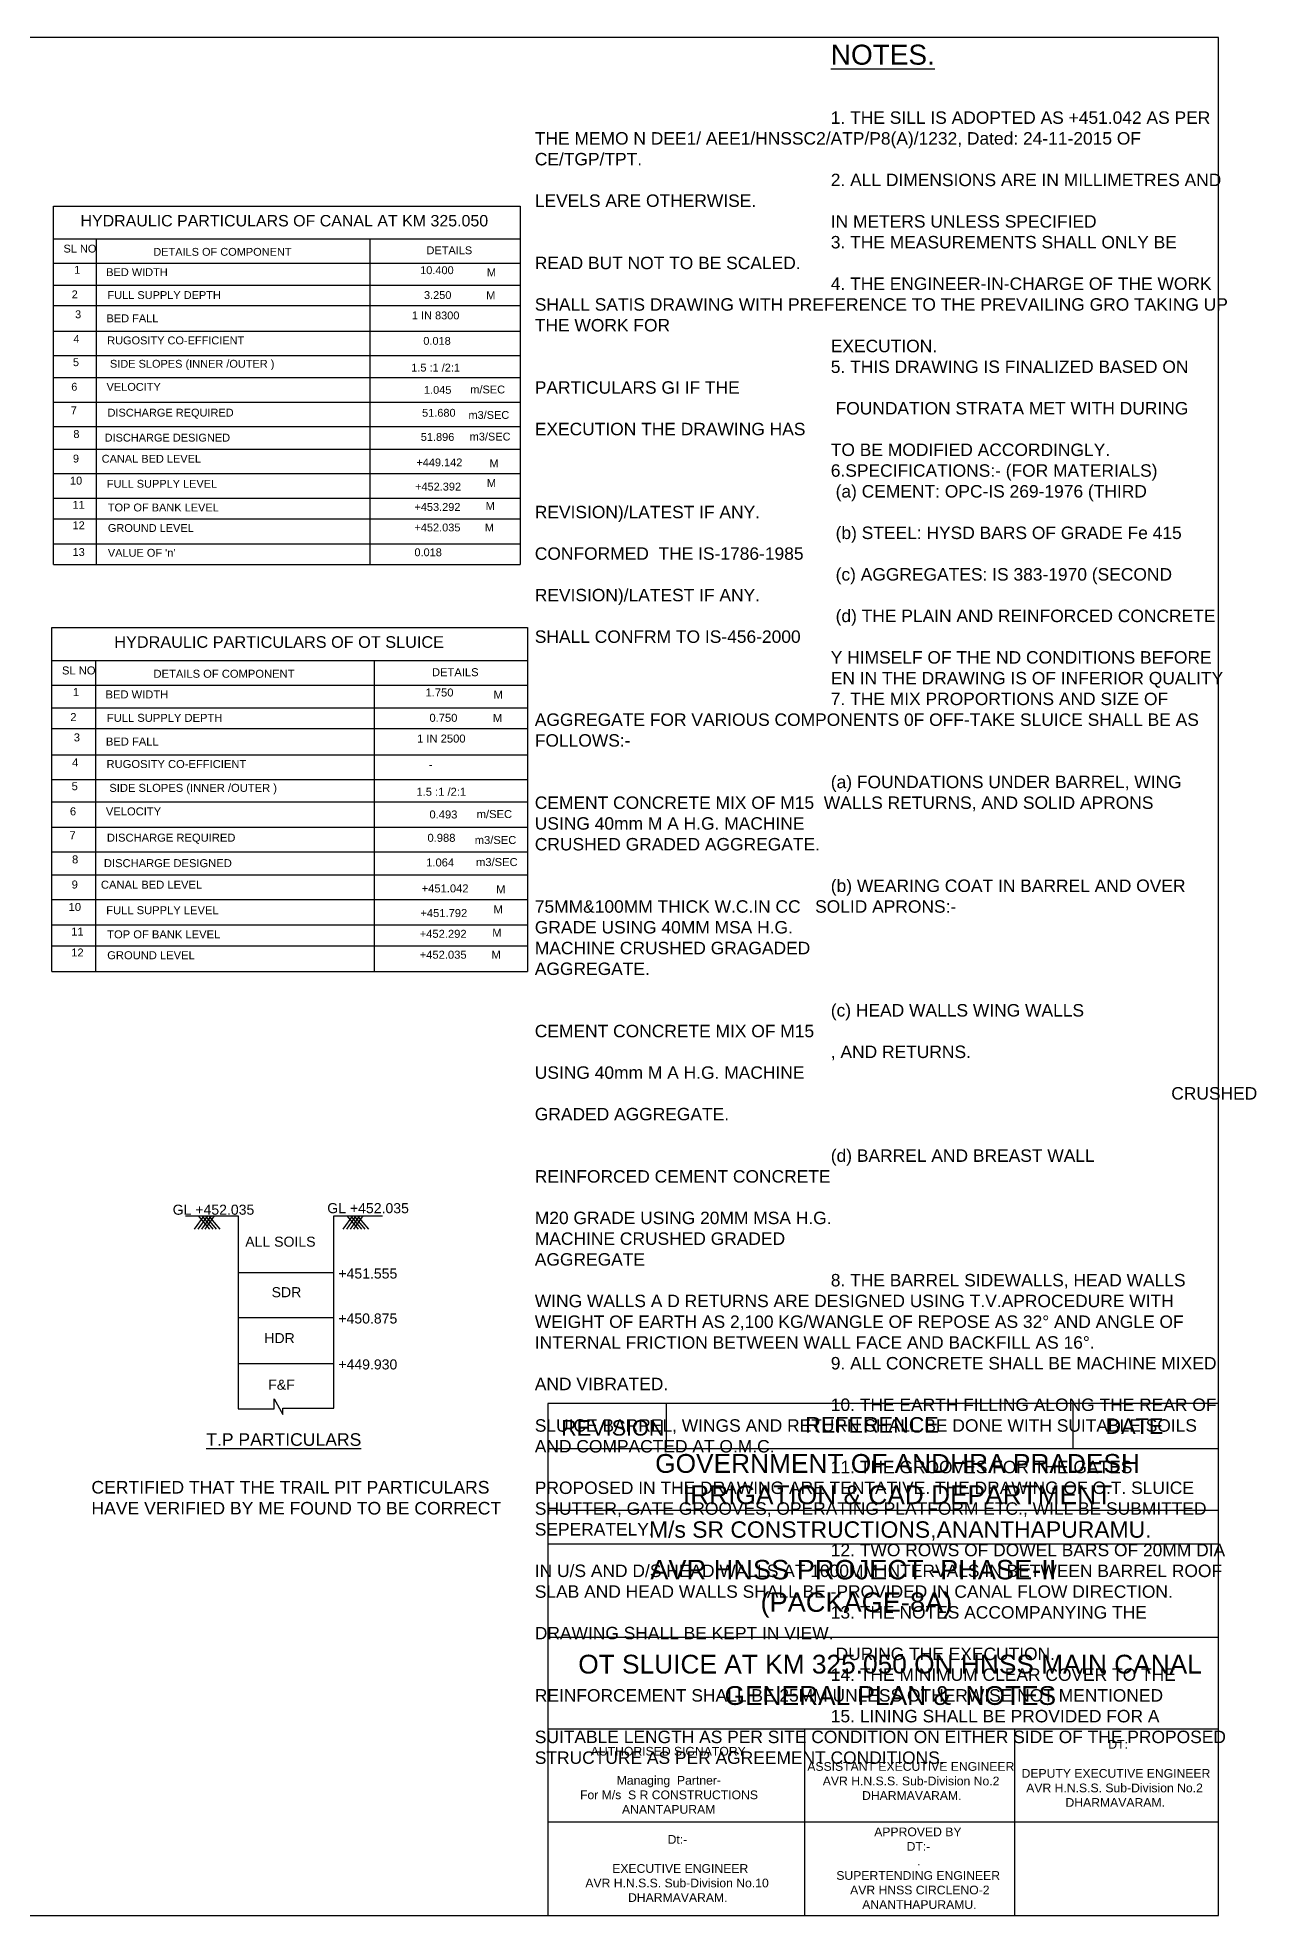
# Model space of a CAD drawing. Header units: millimetres. Extents: x 5124 to 6568637, y 2311 to 91879094.
# Drawn here: x 3759430 to 3775785, y 45930580 to 45955780 of the extents above; entities that cross this region are included whole.
import ezdxf

# ---------------------------------------------------------------- set-up
doc = ezdxf.new("R2010")
doc.units = ezdxf.units.MM
doc.header["$MEASUREMENT"] = 0
for name, color, linetype in [('DIMENSION', 7, 'Continuous'), ('DRAWING', 7, 'Continuous'), ('TEXT', 7, 'Continuous')]:
    doc.layers.add(name, color=color, linetype=linetype)
doc.styles.get("Standard").update_dxf_attribs({"font": 'arial.ttf', "height": 120})

msp = doc.modelspace()

# ---------------------------------------------------------------- linework, layer by layer
at = {"layer": 'DRAWING'}
for p, q in [((3761413.9, 45939967.8), (3762121.2, 45939967.8)), ((3762121.2, 45939967.8), (3762121.2, 45937377.6)), ((3763404.3, 45937385.5), (3763404.3, 45939967.8)), ((3763404.3, 45939967.8), (3764059.3, 45939967.8)), ((3762605.3, 45937377.6), (3762605.3, 45937513.1)), ((3762605.3, 45937513.1), (3762720.6, 45937300.6)), ((3762121.2, 45937377.6), (3762605.3, 45937377.6)), ((3762720.6, 45937300.6), (3762720.6, 45937385.5)), ((3762720.6, 45937385.5), (3763404.3, 45937385.5))]:
    msp.add_line(p, q, dxfattribs=at)
at = {"layer": 'DRAWING', "linetype": 'Continuous'}
msp.add_lwpolyline([(3775277.5, 45955779.5), (3738032, 45955779.5), (3738032, 45930580), (3775277.5, 45930580)], close=True, dxfattribs=at)
at = {"layer": 'DRAWING'}
for points in [[(3761659.6, 45939967.8), (3761532, 45939790.1)], [(3761708.2, 45939967.8), (3761580.6, 45939790.1)], [(3761587.1, 45939967.8), (3761737.2, 45939787.8)], [(3761757.4, 45939967.8), (3761629.8, 45939790.1)], [(3761632.6, 45939967.8), (3761782.7, 45939787.8)], [(3761801.3, 45939967.8), (3761673.7, 45939790.1)], [(3761678.2, 45939967.8), (3761828.3, 45939787.8)], [(3761725.4, 45939967.8), (3761875.5, 45939787.8)], [(3763653.9, 45939967.8), (3763526.3, 45939790.1)], [(3763702.6, 45939967.8), (3763574.9, 45939790.1)], [(3763581.4, 45939967.8), (3763731.5, 45939787.8)], [(3763751.8, 45939967.8), (3763624.1, 45939790.1)], [(3763626.9, 45939967.8), (3763777.1, 45939787.8)], [(3763795.6, 45939967.8), (3763668, 45939790.1)], [(3763672.5, 45939967.8), (3763822.6, 45939787.8)], [(3763719.7, 45939967.8), (3763869.8, 45939787.8)], [(3762121.2, 45939205.5), (3763404.3, 45939205.5)], [(3762121.2, 45938602), (3763404.3, 45938602)], [(3762121.2, 45937985.8), (3763404.3, 45937985.8)]]:
    msp.add_lwpolyline(points, dxfattribs=at)
at = {"layer": 'TEXT'}
for points in [[(3759644.1, 45948709.9), (3759644.1, 45953515), (3765905.5, 45953515)], [(3765905.5, 45953515), (3765905.5, 45948709.9)], [(3759644.1, 45953076.6), (3765905.5, 45953076.6)], [(3760221.8, 45948709.9), (3760221.8, 45953070.8)], [(3763893.1, 45948709.9), (3763893.1, 45953076.6)], [(3759644.1, 45952752.3), (3765905.5, 45952752.3)], [(3759644.1, 45952457.4), (3765905.5, 45952457.4)], [(3759644.1, 45952182.3), (3765905.5, 45952182.3)], [(3759644.1, 45951838.3), (3765905.5, 45951838.3)], [(3759644.1, 45951513.9), (3765905.5, 45951513.9)], [(3759644.1, 45951219.1), (3765905.5, 45951219.1)], [(3759644.1, 45950885), (3765905.5, 45950885)], [(3759644.1, 45950560.6), (3765905.5, 45950560.6)], [(3759644.1, 45950256), (3765905.5, 45950256)], [(3759644.1, 45949931.6), (3765905.5, 45949931.6)], [(3759644.1, 45949597.5), (3765905.5, 45949597.5)], [(3759644.1, 45949322.3), (3765905.5, 45949322.3)], [(3759644.1, 45948985.1), (3765905.5, 45948985.1)], [(3759644.1, 45948709.9), (3765905.5, 45948709.9)], [(3759621.2, 45943247.7), (3759621.2, 45947865.1), (3766003.5, 45947865.1)], [(3766003.5, 45947865.1), (3766003.5, 45943247.7)], [(3759621.2, 45947418.2), (3766003.5, 45947418.2)], [(3760210.1, 45943247.7), (3760210.1, 45947412.3)], [(3763952.3, 45943247.7), (3763952.3, 45947418.2)], [(3759621.2, 45947087.6), (3766003.5, 45947087.6)], [(3759621.2, 45946787.1), (3766003.5, 45946787.1)], [(3759621.2, 45946506.6), (3766003.5, 45946506.6)], [(3759621.2, 45946156), (3766003.5, 45946156)], [(3759621.2, 45945825.4), (3766003.5, 45945825.4)], [(3759621.2, 45945524.9), (3766003.5, 45945524.9)], [(3759621.2, 45945184.3), (3766003.5, 45945184.3)], [(3759621.2, 45944853.7), (3766003.5, 45944853.7)], [(3759621.2, 45944543.1), (3766003.5, 45944543.1)], [(3759621.2, 45944212.5), (3766003.5, 45944212.5)], [(3759621.2, 45943871.9), (3766003.5, 45943871.9)], [(3759621.2, 45943591.4), (3766003.5, 45943591.4)], [(3759621.2, 45943247.7), (3766003.5, 45943247.7)]]:
    msp.add_lwpolyline(points, dxfattribs=at)
at = {"layer": 'TEXT', "linetype": 'Continuous'}
msp.add_lwpolyline([(3775277.5, 45937448.5), (3766279, 45937448.5), (3766279, 45930580), (3775277.5, 45930580)], close=True, dxfattribs=at)
for points in [[(3767866.6, 45937448.5), (3767866.6, 45936839.9)], [(3773322.9, 45937448.5), (3773322.9, 45936839.9)], [(3775277.5, 45936839.9), (3766279, 45936839.9)], [(3775277.5, 45936012.3), (3766279, 45936012.3)], [(3775277.5, 45935561.8), (3766279, 45935561.8)], [(3775277.5, 45934309), (3766279, 45934309)], [(3775277.5, 45933077.8), (3766279, 45933077.8)], [(3769719.4, 45933077.8), (3769719.4, 45930580)], [(3772539.4, 45933077.8), (3772539.4, 45930580)], [(3775277.5, 45931831.9), (3766279, 45931831.9)]]:
    msp.add_lwpolyline(points, dxfattribs=at)

# ---------------------------------------------------------------- texts
at = {"layer": 'DIMENSION', "char_height": 134.94, "width": 1087.684, "attachment_point": 1}
for s, insert in [('GL +452.035', (3761242.9, 45940117.7)), ('GL +452.035', (3763317.3, 45940138.5)), ('HDR', (3762472.4, 45938394.6)), ('F&F', (3762525.3, 45937769.7))]:
    msp.add_mtext(s, dxfattribs=dict(at, insert=insert))
at = {"layer": 'DRAWING', "char_height": 134.94, "attachment_point": 1}
for s, insert, width in [('ALL SOILS', (3762216.9, 45939688.7), 1087.684), ('+451.555', (3763465.7, 45939261.5), 783.838), ('SDR', (3762570.8, 45939011), 1087.684), ('+450.875', (3763465.7, 45938658), 783.838), ('+449.930', (3763465.7, 45938041.8), 783.838)]:
    msp.add_mtext(s, dxfattribs=dict(at, insert=insert, width=width))
at = {"layer": 'TEXT'}
for s, height, p in [('HYDRAULIC PARTICULARS OF CANAL AT KM 325.050', 153.194, (3760005.9, 45953245.2)), ('SL NO', 105.32, (3759777.7, 45952894.9)), ('DETAILS OF COMPONENT ', 105.321, (3760982.6, 45952851.4)), ('DETAILS ', 105.32, (3764649, 45952871.9)), ('1', 105.3, (3759921.7, 45952610.7)), ('BED WIDTH ', 105.32, (3760351.1, 45952579.4)), ('10.400', 105.32, (3764563.6, 45952604.6)), ('M', 105.3, (3765459.3, 45952575.6)), ('2', 105.3, (3759887.5, 45952280.7)), ('FULL SUPPLY DEPTH ', 105.321, (3760368.6, 45952271.1)), ('3.250', 105.32, (3764614.9, 45952271.5)), ('M', 105.3, (3765450.7, 45952268.1)), ('3', 105.3, (3759933, 45952013.3)), ('BED FALL ', 105.32, (3760355.7, 45951959.2)), ('1 IN 8300', 105.32, (3764452.5, 45951998.2)), ('4', 105.3, (3759910.3, 45951683.4)), ('RUGOSITY CO-EFFICIENT ', 105.321, (3760364.4, 45951662.8)), ('0.018', 105.32, (3764606.3, 45951656.6)), ('5', 105.3, (3759904.6, 45951370.5)), (' SIDE SLOPES (INNER /OUTER )', 105.321, (3760360, 45951349)), ('1.5 :1 /2:1', 105.321, (3764443.9, 45951298)), ('6', 105.3, (3759881.8, 45951040.5)), ('VELOCITY ', 105.32, (3760355.7, 45951039.5)), ('1.045', 105.32, (3764614.9, 45950999)), ('m/SEC', 105.32, (3765237, 45951004.2)), ('7', 105.3, (3759876.2, 45950725.6)), ('DISCHARGE REQUIRED ', 105.321, (3760368.8, 45950693.6)), ('51.680', 105.32, (3764589.2, 45950691.6)), ('m3/SEC', 105.32, (3765211.4, 45950662.5)), ('8', 105.3, (3759910.4, 45950407)), ('DISCHARGE DESIGNED ', 105.321, (3760329.6, 45950357.9)), ('51.896', 105.32, (3764572.2, 45950367.1)), ('m3/SEC', 105.32, (3765228.5, 45950372.2)), ('9', 105.3, (3759904.7, 45950077.1)), ('CANAL BED LEVEL ', 105.321, (3760290.3, 45950074.6)), ('+449.142', 105.32, (3764512.3, 45950025.5)), ('M', 105.3, (3765493.5, 45950013.5)), ('10', 105.32, (3759864.9, 45949781.2)), ('FULL SUPPLY LEVEL ', 105.321, (3760360.1, 45949738.9)), ('+452.392', 105.32, (3764495.2, 45949700.9)), ('M', 105.3, (3765459.3, 45949748.7)), ('11', 105.32, (3759899, 45949456.9)), ('TOP OF BANK LEVEL ', 105.321, (3760373.2, 45949420.7)), ('+453.292', 105.32, (3764486.7, 45949427.6)), ('M', 105.3, (3765442.2, 45949441.3)), ('12', 105.32, (3759899, 45949181.8)), ('GROUND LEVEL ', 105.321, (3760373.2, 45949145.5)), ('+452.035        M', 105.321, (3764486.7, 45949152.5)), ('13', 105.32, (3759899, 45948822.8)), ("VALUE OF 'n'", 105.321, (3760373.2, 45948812.5)), ('0.018', 105.32, (3764486.7, 45948819.4)), ('HYDRAULIC PARTICULARS OF OT SLUICE', 156.151, (3760459.6, 45947590.1)), ('SL NO', 107.35, (3759757.4, 45947233)), ('DETAILS OF COMPONENT ', 107.354, (3760985.6, 45947188.7)), ('DETAILS ', 107.35, (3764722.7, 45947209.6)), ('1', 107.4, (3759904.2, 45946943.3)), ('BED WIDTH ', 107.35, (3760341.9, 45946911.4)), ('1.750', 107.35, (3764635.7, 45946937.1)), ('M', 107.4, (3765548.7, 45946907.5)), ('2', 107.4, (3759869.3, 45946607)), ('FULL SUPPLY DEPTH ', 107.354, (3760359.7, 45946597.1)), ('0.750', 107.35, (3764688, 45946597.6)), ('M', 107.4, (3765539.9, 45946594.1)), ('3', 107.4, (3759915.8, 45946334.4)), ('BED FALL ', 107.35, (3760346.5, 45946279.3)), ('1 IN 2500', 107.35, (3764522.4, 45946319)), ('4', 107.4, (3759892.6, 45945998.1)), ('RUGOSITY CO-EFFICIENT ', 107.354, (3760355.4, 45945977.2)), ('-', 107.4, (3764679.3, 45945970.8)), ('5', 107.4, (3759886.7, 45945679.1)), (' SIDE SLOPES (INNER /OUTER )', 107.354, (3760351, 45945657.3)), ('1.5 :1 /2:1', 107.354, (3764513.7, 45945605.2)), ('6', 107.4, (3759863.5, 45945342.8)), ('VELOCITY ', 107.35, (3760346.5, 45945341.8)), ('0.493', 107.35, (3764688, 45945300.6)), ('m/SEC', 107.35, (3765322.1, 45945305.8)), ('7', 107.4, (3759857.9, 45945021.9)), ('DISCHARGE REQUIRED ', 107.354, (3760360, 45944989.2)), ('0.988', 107.35, (3764661.8, 45944987.2)), ('m3/SEC', 107.35, (3765296, 45944957.6)), ('8', 107.4, (3759892.7, 45944697.1)), ('DISCHARGE DESIGNED ', 107.354, (3760320, 45944647)), ('1.064', 107.35, (3764644.4, 45944656.4)), ('m3/SEC', 107.35, (3765313.4, 45944661.6)), ('9', 107.4, (3759886.9, 45944360.8)), ('CANAL BED LEVEL ', 107.354, (3760279.9, 45944358.2)), ('+451.042', 107.35, (3764583.4, 45944308.2)), ('M', 107.4, (3765583.5, 45944296)), ('10', 107.35, (3759846.3, 45944059.2)), ('FULL SUPPLY LEVEL ', 107.354, (3760351.1, 45944016.1)), ('+451.792', 107.35, (3764566, 45943977.4)), ('M', 107.4, (3765548.7, 45944026.1)), ('11', 107.35, (3759881.1, 45943728.7)), ('TOP OF BANK LEVEL ', 107.354, (3760364.4, 45943691.8)), ('+452.292', 107.35, (3764557.3, 45943698.8)), ('M', 107.4, (3765531.2, 45943712.7)), ('12', 107.35, (3759881.1, 45943448.2)), ('GROUND LEVEL ', 107.354, (3760364.4, 45943411.3)), ('+452.035        M', 107.354, (3764557.3, 45943418.3))]:
    msp.add_text(s, height=height, dxfattribs=at).set_placement(p)
at = {"layer": 'TEXT', "linetype": 'Continuous', "insert": (3766102, 45955684), "char_height": 167.1142, "width": 9278.694, "attachment_point": 1}
msp.add_mtext('\\pi3971.7;{\\H1.6069x;\\LNOTES.  \\P\\pi4639.3;\\P\\pi0;}1. THE SILL IS ADOPTED AS +451.042 AS PER THE MEMO N DEE1/ AEE1/HNSSC2/ATP/P8(A)/1232, Dated: 24-11-2015 OF CE/TGP/TPT.\\P2. ALL DIMENSIONS ARE IN MILLIMETRES AND LEVELS ARE OTHERWISE. \\PIN METERS UNLESS SPECIFIED  \\P3. THE MEASUREMENTS SHALL ONLY BE READ BUT NOT TO BE SCALED. \\P4. THE ENGINEER-IN-CHARGE OF THE WORK SHALL SATIS DRAWING WITH PREFERENCE TO THE PREVAILING GRO TAKING UP THE WORK FOR \\PEXECUTION. \\P5. THIS DRAWING IS FINALIZED BASED ON PARTICULARS GI IF THE\\P FOUNDATION STRATA MET WITH DURING EXECUTION THE DRAWING HAS \\PTO BE MODIFIED ACCORDINGLY. \\P6.SPECIFICATIONS:- (FOR MATERIALS)\\P (a) CEMENT: OPC-IS 269-1976 (THIRD REVISION)/LATEST IF ANY.\\P (b) STEEL: HYSD BARS OF GRADE Fe 415 CONFORMED  THE IS-1786-1985  \\P (c) AGGREGATES: IS 383-1970 (SECOND REVISION)/LATEST IF ANY. \\P (d) THE PLAIN AND REINFORCED CONCRETE SHALL CONFRM TO IS-456-2000 \\PY HIMSELF OF THE ND CONDITIONS BEFORE \\PEN IN THE DRAWING IS OF INFERIOR QUALITY \\P7. THE MIX PROPORTIONS AND SIZE OF AGGREGATE FOR VARIOUS COMPONENTS 0F OFF-TAKE SLUICE SHALL BE AS FOLLOWS:- \\P\\P(a) FOUNDATIONS UNDER BARREL, WING       CEMENT CONCRETE MIX OF M15  WALLS RETURNS, AND SOLID APRONS            USING 40mm M A H.G. MACHINE ^I^I^I^I^I^I^I       CRUSHED GRADED AGGREGATE. \\P\\P(b) WEARING COAT IN BARREL AND OVER       75MM&100MM THICK W.C.IN CC   SOLID APRONS:- ^I^I^I^I^I       GRADE USING 40MM MSA H.G. ^I^I^I^I^I^I            ^I        MACHINE CRUSHED GRAGADED^I ^I^I^I^I^I^I        AGGREGATE.\\P\\P(c) HEAD WALLS WING WALLS^I^I        CEMENT CONCRETE MIX OF M15  \\P, AND RETURNS. ^I^I^I^I^I        USING 40mm M A H.G. MACHINE \\P^I^I^I^I^I^I^I        CRUSHED GRADED AGGREGATE.\\P\\P(d) BARREL AND BREAST WALL ^I^I        REINFORCED CEMENT CONCRETE\\P ^I^I^I^I^I^I^I        M20 GRADE USING 20MM MSA H.G. ^I^I^I^I^I^I^I        MACHINE CRUSHED GRADED ^I^I^I^I^I^I^I^I        AGGREGATE \\P8. THE BARREL SIDEWALLS, HEAD WALLS WING WALLS A D RETURNS ARE DESIGNED USING T.V.APROCEDURE WITH WEIGHT OF EARTH AS 2,100 KG/WANGLE OF REPOSE AS 32° AND ANGLE OF INTERNAL FRICTION BETWEEN WALL FACE AND BACKFILL AS 16°. \\P9. ALL CONCRETE SHALL BE MACHINE MIXED AND VIBRATED. \\P10. THE EARTH FILLING ALONG THE REAR OF SLUICE BARREL, WINGS AND RETURN SHALL BE DONE WITH SUITABLE SOILS AND COMPACTED AT O.M.C. \\P11. THE GROOVES FOR THE GATES PROPOSED IN THE DRAWING ARE TENTATIVE. THE DRAWING OF O.T. SLUICE SHUTTER, GATE GROOVES, OPERATING PLATFORM ETC., WILL BE SUBMITTED SEPERATELY. \\P12. TWO ROWS OF DOWEL BARS OF 20MM DIA IN U/S AND D/S HEAD WALLS AT 1000MM INTERVALS IN BETWEEN BARREL ROOF SLAB AND HEAD WALLS SHALL BE -PROVIDED IN CANAL FLOW DIRECTION. \\P13. THE NOTES ACCOMPANYING THE DRAWING SHALL BE KEPT IN VIEW.\\P DURING THE EXECUTION. \\P14. THE MINIMUM CLEAR COVER TO THE REINFORCEMENT SHALL BE 25MM UNLESS OTHERWISE NOT MENTIONED \\P15. LINING SHALL BE PROVIDED FOR A SUITABLE LENGTH AS PER SITE CONDITION ON EITHER SIDE OF THE PROPOSED STRUCTURE AS PER AGREEMENT CONDITIONS. ', dxfattribs=at)
at = {"layer": 'TEXT', "attachment_point": 1}
for s, insert, char_height, width in [('REVISION', (3766454.8, 45937226.7), 207.9, 1939.776), ('REFERENCE', (3769731.8, 45937267.5), 207.9, 1939.776), ('DATE', (3773760, 45937250.1), 207.9, 1939.776), ('{\\LT.P PARTICULARS}', (3761692.7, 45937050.5), 168.676, 5702.993), ('CERTIFIED THAT THE TRAIL PIT PARTICULARS HAVE VERIFIED BY ME FOUND TO BE CORRECT', (3760152.5, 45936410.2), 168.676, 5702.993), ('\\pi1606.7;M/s SR CONSTRUCTIONS,ANANTHAPURAMU.', (3766027.3, 45935868.5), 220, 9908.607), ('\\pi2410.1;AVR HNSS PROJECT -PHASE-II\\P\\pi3787.9; (PACKAGE-8A)\\P\\pi5067.9; ', (3765241.8, 45935350.4), 260.99, 10237.014), ('\\pi784.79;OT SLUICE AT KM 325.050 ON HNSS MAIN CANAL \\P\\pi2748.4;GENERAL PLAN &  NOTES', (3765900.2, 45934078.2), 252.453, 9908.607), ('\\pi2766.2;  DT: \\P\\pi2936.1;\\P\\pi1647.5; DEPUTY EXECUTIVE ENGINEER\\P\\pi1755.1;AVR H.N.S.S. Sub-Division No.2\\P\\pi2282;DHARMAVARAM.', (3770941, 45932934.8), 116.991, 5872.12), ('\\pi1896.9;AUTHORISED SIGNATORY\\P\\pi2936.1;\\P\\pi2245.2;Managing  Partner-\\P\\pi1753;For M/s  S R CONSTRUCTIONS\\P\\pi2315.7;ANANTAPURAM', (3764956, 45932841.8), 116.991, 5872.12), ('\\pi2936.1;\\P\\P\\pi1547.6;ASSISTANT EXECUTIVE ENGINEER\\P\\pi1755.1;AVR H.N.S.S. Sub-Division No.2\\P\\pi2282;DHARMAVARAM.', (3768211.1, 45933027.8), 116.991, 5872.12), ('\\pi2813.3;Dt:- \\P\\pi2936.1;\\P\\pi1979;  EXECUTIVE ENGINEER\\P\\pi1709.2;AVR H.N.S.S. Sub-Division No.10\\P\\pi2282;DHARMAVARAM.', (3765071.1, 45931658.8), 116.991, 5872.12), ('\\pi2350.9;APPROVED BY\\P\\pi2786.1;DT:-  \\P\\pi2927.9;.  \\P\\pi1842;SUPERTENDING ENGINEER                \\P\\pi1982.3; AVR HNSS CIRCLENO-2\\P\\pi0;^I^I^I^I       ANANTHAPURAMU.', (3768305.6, 45931759.9), 116.991, 5872.12)]:
    msp.add_mtext(s, dxfattribs=dict(at, insert=insert, char_height=char_height, width=width))
at = {"layer": 'TEXT', "color": 7, "insert": (3770969.7, 45936433.2), "char_height": 252.453, "width": 9903.275, "attachment_point": 5}
msp.add_mtext('GOVERNMENT OF ANDHRA PRADESH\\PIRRIGATION & CAD DEPARTMENT', dxfattribs=at)

doc.saveas('drawing.dxf')
